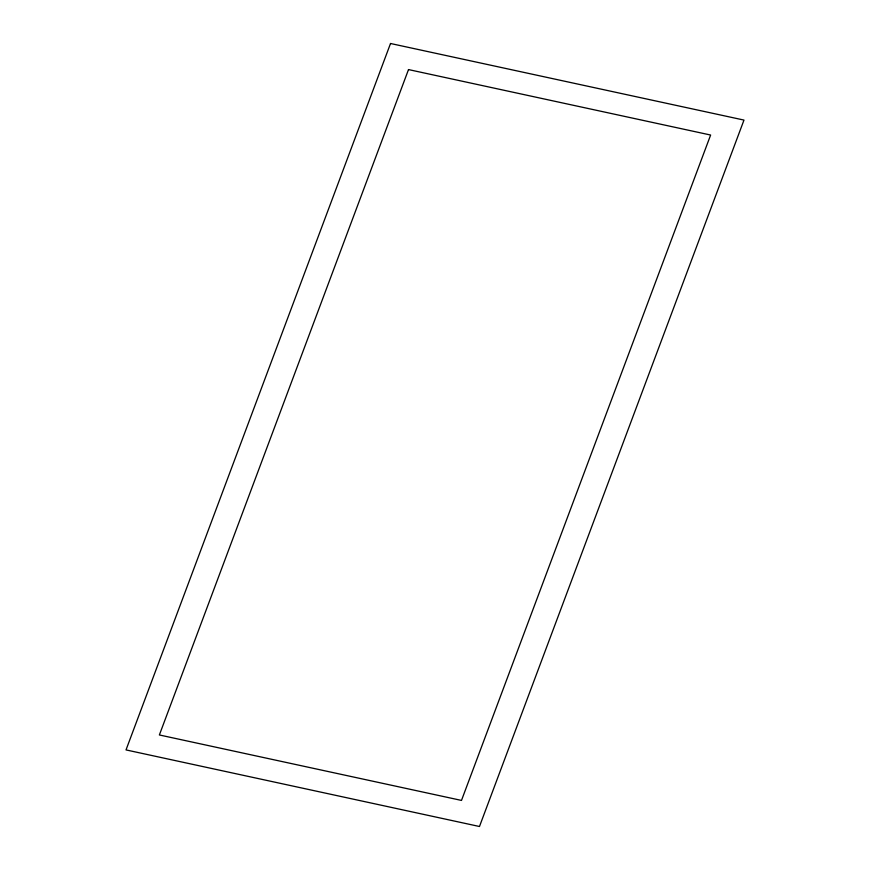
<?xml version="1.0" encoding="UTF-8"?>
<svg xmlns="http://www.w3.org/2000/svg" width="870" height="870" viewBox="0 0 870 870"><rect width="100%" height="100%" fill="white"/><g stroke="black" fill="none" stroke-linecap="round" stroke-linejoin="round"><path stroke-width="1.3" d="M390.521 43.5L126.019 749.918L479.479 826.5L743.98 120.082L390.521 43.5M408.508 69.578L159.373 734.965L461.491 800.422L710.627 135.035L408.508 69.578"/></g></svg>
